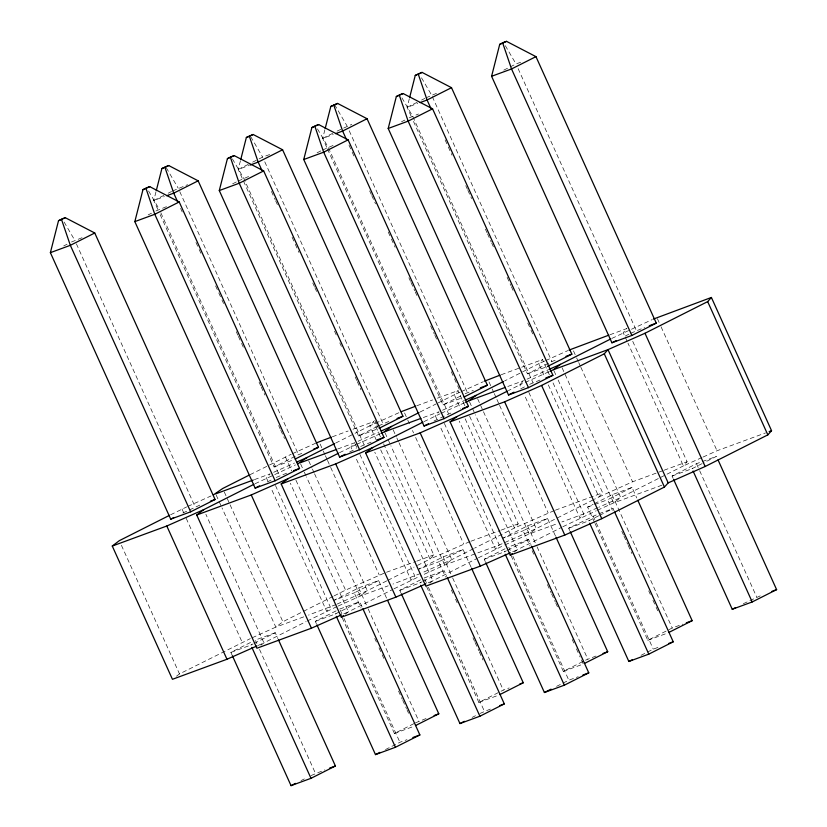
<?xml version="1.0" encoding="UTF-8"?>
<svg xmlns="http://www.w3.org/2000/svg" width="827" height="827" viewBox="0 0 827 827"><rect width="100%" height="100%" fill="white"/><g stroke="black" fill="none" stroke-linecap="round" stroke-linejoin="round"><path stroke-width="0.62" stroke-dasharray="4.13 3.1" d="M155.962 191.885L153.77 200.475L158.009 209.872M240.419 160.831L238.228 169.432L242.993 179.997M324.866 129.787L322.685 138.388L326.923 147.775M409.324 98.744L407.132 107.345L411.37 116.731M380.441 436.842L373.587 421.646L369.855 425.802L355.041 433.286M464.898 405.788L458.034 390.602L454.312 394.758L437.214 403.39M522.809 381.516L519.832 384.844L508.429 390.592M549.355 374.745L542.491 359.549L538.759 363.715L504.573 380.968M383.614 443.851L433.751 554.896L430.019 559.052L415.206 566.526M469.653 416.312L518.198 523.842L514.477 528.008L474.584 548.136M553.046 382.932L602.656 492.799L598.924 496.965L594.365 499.26M632.748 341.365L687.113 461.755L683.381 465.911L659.45 477.996M176.471 676.217L179.49 673.912L250.302 638.62M333.033 596.422L282.886 621.739L275.825 627.114L251.46 638.093M260.918 645.174L263.947 642.868L306.114 621.584M345.376 614.13L348.394 611.825L392.846 589.393M429.833 583.087L432.852 580.771L477.303 558.339M514.28 552.033L517.309 549.728L561.76 527.295M63.7 245.929L67.039 244.254M71.473 242.011L83.02 237.308M163.767 195.441L153.77 200.475L164.335 196.599M168.201 193.198L171.53 191.513M172.647 190.954L187.584 184.7M148.157 214.886L151.486 213.211M155.931 210.968L167.478 206.264M248.214 164.387L238.228 169.432L248.793 165.545M252.659 162.144L262.645 157.109L272.042 153.657M232.614 183.842L237.049 181.599M238.166 181.041L249.578 176.079M332.671 133.343L322.685 138.388L333.24 134.501M337.116 131.1L351.795 124.339M317.072 152.799L321.507 150.555M322.613 149.997L334.036 145.035M417.128 102.3L407.132 107.345L417.697 103.458M421.563 100.057L424.892 98.372M426.008 97.813L438.599 92.428M401.519 121.745L404.848 120.07M409.293 117.827L418.493 113.992M503.798 70.13L516.007 63.968L523.057 61.384M170.61 514.776L186.654 506.941M250.074 474.677L291.207 454.24M182.922 512.988L199.824 505.101M160.138 214.565L274.099 466.976L298.526 454.654L304.388 452.493M255.067 483.733L295.477 464.908M335.669 443.055L353.904 433.855M267.379 481.945L271.814 479.701M276.259 477.458L286.628 473.189M243.531 181.175L358.556 435.932L377.422 426.401M378.539 425.843L388.845 421.45M339.525 452.689L355.558 444.843M420.116 412.011L436.077 403.958M349.614 452.018L356.272 448.658M360.706 446.415L371.085 442.145M327.451 148.953L443.014 404.879L460.773 395.916M465.208 393.673L473.302 390.396M423.982 421.646L440.016 413.8M434.061 420.974L453.186 411.96M413.5 121.424L527.461 373.835L551.888 361.513L557.749 359.352M611.825 338.419L652.224 319.594M520.741 388.804L525.176 386.56M529.621 384.328L539.99 380.058M625.243 336.072L629.678 333.829M630.784 333.271L644.553 327.44M334.17 595.853L345.562 590.096L385.279 572.708M232.459 655.904L230.878 652.4L251.966 641.752M386.55 598.097L378.632 580.564L358.691 587.894L334.263 600.226L354.907 592.628M250.829 645.07L253.041 643.944M254.158 643.385L275.246 632.738L277.882 638.589M378.632 580.564L354.214 592.887L361.079 608.083M307.251 621.005L337.075 606.522M386.705 580.905L367.333 590.685L337.292 603.999M387.853 580.337L414.069 567.105M316.379 623.692L315.325 621.356L336.424 610.708M471.008 567.053L463.089 549.521L443.138 556.85L418.72 569.172L439.364 561.585M335.276 614.027L359.704 601.694L362.34 607.545M463.089 549.521L438.672 561.843L445.526 577.039M393.993 588.814L419.206 576.522M473.447 548.714L451.79 559.641L421.749 572.956M400.837 592.649L399.782 590.313L420.871 579.665M555.465 535.999L547.546 518.467L527.595 525.807L503.167 538.129L523.822 530.541M419.734 582.973L421.956 581.857M423.062 581.298L444.151 570.651L446.797 576.491M547.546 518.467L523.119 530.8L529.983 545.996M478.44 557.77L503.664 545.479M593.228 499.839L536.247 528.598L499.27 544.983L444.74 565.027L420.364 576.005M485.294 561.605L484.24 559.259L505.328 548.621M594.489 522.282L587.625 507.085L593.176 504.284M594.282 503.726L612.052 494.763L632.004 487.423L636.749 497.947M504.191 551.929L506.403 550.813M507.52 550.244L528.608 539.607L531.244 545.448M632.004 487.423L607.576 499.756L612.321 510.269M562.898 526.716L596.236 510.776M658.313 478.564L620.695 497.554L598.738 507.282M569.751 530.552L568.687 528.215L597.807 514.167M673.137 478.378L672.082 476.042L696.499 463.709L716.451 456.38L703.136 463.099M588.638 520.886L598.634 515.841M599.74 515.283L613.065 508.553L614.12 510.9M692.034 468.702L702.02 463.658M301.028 780.605L304.357 778.931M311.024 775.561L324.846 769.875M342.182 617.759L394.427 733.466L414.41 723.387M415.516 722.829L427.063 718.125M385.485 749.562L399.917 742.274L406.956 739.689M426.639 586.705L478.885 702.423L503.302 690.1L509.174 687.94M472.155 717.391L475.484 715.717M479.929 713.474L491.414 708.646M511.086 555.661L563.332 671.379L584.431 660.732M585.537 660.173L595.978 656.038M556.612 686.348L568.821 680.187L578.207 676.734M595.016 523.45L647.789 640.336L672.217 628.003L682.771 624.127M641.07 655.304L653.278 649.143L660.318 646.549M743.349 603.689L762.535 594.799M292.365 453.713L315.573 443.262M187.812 506.413L211.019 495.962M398.862 412.735L369.855 425.802L376.192 439.83M460.112 392.143L454.312 394.758L460.639 408.786M461.27 391.626L483.319 381.692M356.726 444.326L379.934 433.865M544.569 361.099L538.759 363.715L544.569 376.564M545.727 360.572L567.777 350.638M441.173 413.273L464.381 402.821M548.839 371.778L519.832 384.844L521.413 388.349M469.736 541.664L430.019 559.052L380.41 449.185M338.233 606.005L360.283 596.071L388.152 585.826M554.183 510.621L514.477 528.008L464.867 418.131M662.872 470.666L632.583 481.8L598.924 496.965L547.732 383.583M504.821 544.952L529.187 533.973L557.057 523.729M701.947 457.548L683.381 465.911L627.972 343.184M703.105 457.031L717.03 450.756L765.502 432.935M597.404 510.249L613.644 502.93L662.117 485.118M273.665 472.289L294.464 463.068M358.112 441.246L378.911 432.025M442.569 410.192L464.526 400.464M527.026 379.148L547.825 369.938M336.134 604.506L308.543 615.092M258.169 645.422L263.947 642.868L205.892 514.291M420.592 573.462L393.001 584.048M343.774 613.872L348.394 611.825L290.349 483.247M428.231 582.818L432.852 580.771L374.796 452.204M597.59 507.788L583.717 513.929L561.905 521.951M512.688 551.774L517.309 549.728L459.254 421.16M332.382 436.79L348.136 431.001M352.984 429.213L373.587 421.646M416.839 405.747L432.593 399.948M437.442 398.169L458.034 390.602M501.296 374.693L542.491 359.549M609.985 334.739L626.949 328.505L623.217 332.661L627.445 342.016M274.099 466.976L294.05 459.636M358.556 435.932L378.508 428.593L376.916 425.068M443.014 404.879L461.786 397.983M527.461 373.835L547.412 366.506M254.437 479.619L270.191 473.819L266.47 477.985L268.051 481.49M337.685 449.009L354.649 442.776L350.917 446.942L352.509 450.446M423.352 417.521L439.106 411.732L435.374 415.888L436.956 419.392M507.799 386.478L523.553 380.689M386.488 572.263L415.567 561.574M416.787 561.13L433.751 554.896M470.945 541.22L500.025 530.531M501.234 530.086L518.198 523.842M555.393 510.176L602.656 492.799M664.091 470.222L687.113 461.755M587.625 507.085L593.497 504.925M594.665 504.501L608.279 499.498M672.082 476.042L692.726 468.444M303.695 616.87L275.825 627.114L221.998 507.892M275.246 632.738L255.295 640.077L256.877 643.582M339.752 609.034L359.704 601.694M424.21 577.98L444.151 570.651M528.608 539.607L508.657 546.936L510.238 550.441M598.986 513.732L613.065 508.553M230.878 652.4L251.522 644.812M315.325 621.356L335.979 613.768M399.782 590.313L420.426 582.715M484.24 559.259L504.883 551.671M568.687 528.215L589.341 520.628M394.427 733.466L414.379 726.137M478.885 702.423L498.836 695.093M563.332 671.379L583.283 664.05L579.593 655.863M647.789 640.336L667.74 632.996M505.338 45.702L516.007 63.968M421.512 77.821L431.56 95.012L551.888 361.513M401.953 97.875L412.621 116.152L532.95 382.643M334.553 104.564L347.102 126.055M317.496 128.919L328.164 147.196L448.492 413.686M250.726 136.682L262.645 157.109M232.418 158.898L243.717 178.239L364.045 444.74M166.268 167.736L178.198 188.153M148.591 191.016L159.26 209.283M64.134 222.06L74.802 240.326M657.403 318.674L660.566 325.683M661.093 326.851L717.03 450.756M518.136 68.662L636.335 330.469M696.499 463.709L699.146 469.56M699.673 470.728L756.664 596.96M573.473 350.886L576.109 356.737M576.636 357.905L578.218 361.409M578.745 362.577L580.337 366.082M580.864 367.25L632.583 481.8M562.112 367.808L620.695 497.554L613.644 502.93L557.708 379.035M612.052 494.763L672.217 628.003M554.007 370.858L557.171 377.867M445.112 139.918L447.758 145.79M448.286 146.968L451.997 155.187M465.777 185.703L467.369 189.228M467.896 190.406L471.607 198.625M485.397 229.141L486.979 232.666M487.517 233.845L491.228 242.063M491.755 243.231L493.347 246.756M507.127 277.283L510.838 285.501M511.365 286.669L514.022 292.541M527.802 323.068L530.448 328.939M530.975 330.107L533.632 335.979M621.821 531.306L623.413 534.821M623.94 535.989L627.631 544.166M628.158 545.334L631.849 553.521M648.74 590.923L650.322 594.427M652.968 600.268L655.604 606.119M656.131 607.287L657.713 610.791M593.114 515.893L595.75 521.734M596.277 522.902L653.278 649.143M528.835 392.37L583.717 513.929L579.996 518.095L524.576 395.368M489.015 381.94L491.651 387.78M492.189 388.948L493.771 392.453M494.298 393.621L496.407 398.294M496.934 399.472L499.043 404.145M499.57 405.313L548.125 512.843M477.665 398.852L482.937 410.543M483.464 411.712L536.247 528.598L529.187 533.973L475.36 414.761M349.221 130.759L467.431 392.556M527.595 525.807L536.568 545.675M537.095 546.843L587.759 659.057M469.55 401.901L474.832 413.583M348.994 145.138L351.64 151.01M352.168 152.189L354.824 158.05M369.669 190.923L371.251 194.448M371.788 195.627L375.499 203.835M388.214 232.015L390.871 237.887M391.398 239.055L395.11 247.273M408.889 277.8L410.481 281.325M411.009 282.493L414.72 290.711M415.247 291.89L416.839 295.415M430.619 325.931L434.33 334.149M434.868 335.328L437.514 341.2M451.294 371.716L453.951 377.588M454.478 378.766L457.124 384.638M457.662 385.806L459.243 389.331M532.092 550.668L533.673 554.173M547.402 584.565L551.092 592.742M551.619 593.91L555.32 602.097M555.847 603.265L557.429 606.77M572.201 639.498L573.783 643.003M576.429 648.854L579.065 654.695M512.885 556.292L568.821 680.187M444.378 423.424L499.27 544.983L495.538 549.138L440.129 426.412M404.568 412.983L407.204 418.824M407.732 419.992L410.368 425.843M412.477 430.516L413.531 432.852M415.65 437.524L463.668 543.887M393.207 429.895L396.371 436.914M396.898 438.083L398.49 441.587M399.017 442.755L451.79 559.641L444.74 565.027L390.902 445.805M264.774 161.803L382.973 423.6M443.138 556.85L452.111 576.719M452.638 577.887L503.302 690.1M385.103 432.945L390.375 444.637M271.432 191.45L275.143 199.669M275.67 200.837L278.317 206.709M292.096 237.235L294.753 243.107M295.28 244.275L298.992 252.493M312.771 283.02L314.363 286.545M314.891 287.713L317.547 293.585M334.511 331.151L337.158 337.023M339.804 342.895L341.396 346.42M355.176 376.936L356.768 380.461M357.305 381.64L361.017 389.858M374.796 420.374L376.388 423.9M451.335 589.899L452.917 593.404M455.553 599.244L457.135 602.749M472.972 637.813L474.553 641.328M475.08 642.496L478.781 650.673M479.309 651.841L482.999 660.029M424.737 579.148L426.318 582.663M428.427 587.335L484.374 711.23M355.176 443.944L356.757 447.448M359.921 454.468L414.813 576.026L411.081 580.182L355.672 457.455M320.111 444.027L322.747 449.867M323.274 451.035L324.856 454.55M325.383 455.718L326.975 459.223M327.502 460.391L330.138 466.232M330.666 467.4L379.221 574.941M308.75 460.949L311.924 467.958M312.451 469.126L314.033 472.63M314.56 473.799L367.333 590.685L360.283 596.071L306.455 476.848M179.79 191.678L298.526 454.654M358.691 587.894L367.664 607.762M368.191 608.941L418.855 721.144M300.646 463.988L303.809 471.008M304.336 472.176L305.928 475.68M180.617 208.404L182.198 211.929M195.989 242.456L198.635 248.317M199.162 249.496L201.819 255.367M215.599 285.894L218.245 291.755M218.783 292.934L221.429 298.805M221.956 299.974L223.548 303.499M236.274 331.679L237.866 335.193M238.393 336.372L241.039 342.244M241.577 343.412L244.223 349.283M259.068 382.157L260.66 385.682M261.187 386.85L264.898 395.068M278.678 425.595L280.27 429.12M280.798 430.288L284.509 438.506M374.796 638.475L376.378 641.979M379.014 647.82L381.66 653.671M382.188 654.839L383.769 658.344M398.542 691.072L402.242 699.249M402.77 700.428L406.46 708.605M406.987 709.773L408.569 713.277M285.398 456.845L291.735 470.873M295.952 480.229L345.562 590.096M160.851 212.808L279.588 475.783M340.279 610.202L341.861 613.706M343.97 618.379L399.917 742.274M275.474 485.511L330.355 607.07L326.634 611.236L271.215 488.499M224.303 491.993L229.575 503.684M230.102 504.852L282.886 621.739M216.188 495.032L221.471 506.724M76.394 243.851L195.131 506.827M259.523 649.422L315.459 773.328M182.012 509.029L183.594 512.533M186.23 518.384L242.177 642.279M121.435 545.344L179.49 673.912"/><path stroke-width="1.24" d="M50.385 252.659L58.51 220.726L62.252 218.835L65.312 217.718L94.754 232.997L215.082 499.498L190.665 511.82L170.713 519.149L50.385 252.659L70.336 245.319L94.754 232.997M134.832 221.615L142.957 189.683L146.71 187.791L149.77 186.664L179.211 201.953L299.539 468.444L275.112 480.776L255.161 488.106L134.832 221.615L154.783 214.276L179.211 201.953M156.272 190.655L161.896 168.553L168.698 165.534L198.149 180.824L318.478 447.314L295.156 459.078M219.289 190.561L227.415 158.639L231.157 156.748L234.217 155.621L263.668 170.91L383.986 437.4L359.569 449.733L339.618 457.062L219.289 190.561L239.241 183.232L263.668 170.91M240.729 159.611L246.353 137.499L253.155 134.491L282.596 149.77L402.925 416.27L379.614 428.035M303.747 159.518L311.872 127.585L315.614 125.704L318.674 124.577L348.115 139.856L468.444 406.357L444.027 418.679L424.075 426.019L303.747 159.518L323.698 152.189L348.115 139.856M325.176 128.557L330.81 106.456L337.612 103.437L367.054 118.726L487.382 385.227L464.071 396.991M388.204 128.474L396.329 96.542L400.072 94.65L403.131 93.534L432.573 108.813L552.901 375.313L528.474 387.636L508.522 394.965L388.204 128.474L408.145 121.135L432.573 108.813M409.634 97.514L415.257 75.412L422.059 72.394L451.511 87.683L571.839 354.173L547.412 366.506M491.589 76.291L499.715 44.369L503.457 42.477L506.517 41.35L535.958 56.639L656.287 323.13L631.869 335.452L611.918 342.791L491.589 76.291L511.541 68.961L535.958 56.639M450.095 421.863L504.625 401.819L541.602 385.434L604.279 353.801L608.01 349.635L644.988 333.26L707.674 301.617L711.396 297.462L771.56 430.712L767.838 434.868L705.152 466.5L668.175 482.885L664.443 487.051L601.767 518.684L564.789 535.069L510.259 555.113L450.095 421.863L457.145 416.477L507.292 391.171M257.011 645.939L226.97 659.253L172.44 679.298L112.276 546.047L119.326 540.662L169.473 515.355M213.345 494.918L222.721 488.488L248.927 475.256M341.468 614.895L311.428 628.2L256.897 648.254L196.733 515.004L203.783 509.618L253.93 484.312M297.803 463.864L307.168 457.445L334.522 443.634M425.915 583.852L395.875 597.156L341.344 617.2L281.18 483.95L288.241 478.575L338.388 453.268M381.092 433.348L384.576 431.777L391.626 426.391L418.979 412.59M510.373 552.798L480.332 566.113L425.802 586.157L365.637 452.907L372.688 447.531L422.835 422.215M465.549 402.294L469.023 400.733L476.083 395.347L503.436 381.547M549.996 371.251L553.48 369.679L560.53 364.304L610.677 338.998M341.344 617.2L343.36 615.67M510.259 555.113L512.275 553.573M58.51 220.726L65.312 217.718M161.896 168.553L168.698 165.534M142.957 189.683L149.77 186.664M246.353 137.499L253.155 134.491M227.415 158.639L234.217 155.621M330.81 106.456L337.612 103.437M198.149 180.824L173.722 193.146L166.682 195.73M311.872 127.585L318.674 124.577M415.257 75.412L422.059 72.394M282.596 149.77L258.179 162.102L249.961 165.121M396.329 96.542L403.131 93.534M499.715 44.369L506.517 41.35M367.054 118.726L342.626 131.048L335.586 133.643M451.511 87.683L427.083 100.005L420.044 102.6M170.713 519.149L174.042 517.475M255.161 488.106L259.606 485.862M339.618 457.062L345.169 454.261M424.075 426.019L428.51 423.775M508.522 394.965L514.074 392.163M611.918 342.791L616.353 340.548M232.459 655.904L291.042 785.65L295.477 783.407M291.042 785.65L310.993 778.321L335.411 765.988L278.41 639.757M415.485 725.579L438.796 713.815L387.605 600.433M316.917 624.861L375.489 754.606L379.934 752.363M375.489 754.606L395.44 747.267L419.868 734.945L362.867 608.713M499.942 694.535L523.253 682.761L471.535 568.221M401.364 593.817L459.946 723.563L464.392 721.32M459.946 723.563L479.898 716.223L504.315 703.901L447.324 577.659M584.4 663.481L607.711 651.717L555.992 537.178M485.821 562.773L544.404 692.509L551.061 689.149M544.404 692.509L564.355 685.18L588.772 672.858L531.771 546.616M668.847 632.438L692.168 620.674L637.803 500.283M570.279 531.72L628.851 661.466L632.19 659.781M673.664 479.546L732.246 609.282L735.575 607.607M628.851 661.466L648.802 654.136L673.23 641.804L614.647 512.068M732.246 609.282L752.198 601.953L776.615 589.63L718.032 459.884M316.731 442.734L331.172 437.235M401.188 411.691L415.63 406.191M484.477 381.164L500.077 375.138M568.935 350.121L608.765 335.183M653.392 319.077L711.396 297.462M296.769 462.045L307.168 457.445M112.276 546.047L166.806 526.003L203.783 509.618M381.226 431.001L391.626 426.391M196.733 515.004L251.263 494.959L288.241 478.575M465.684 399.958L476.083 395.347M281.18 483.95L335.71 463.906L372.688 447.531M548.983 369.421L560.53 364.304M365.637 452.907L420.168 432.862L457.145 416.477M313.774 449.04L318.478 447.314M397.063 418.431L402.925 416.27M480.342 387.811L487.382 385.227M565.968 356.334L571.839 354.173M649.247 325.724L656.287 323.13M215.661 493.864L253.227 480.063M300.118 462.82L336.475 449.454M384.576 431.777L420.922 418.41M469.023 400.733L505.38 387.367M553.48 369.679L608.01 349.635L668.175 482.885M210.389 501.224L215.082 499.498M293.668 470.604L299.539 468.444M376.947 439.995L383.986 437.4M462.582 408.517L468.444 406.357M545.861 377.898L552.901 375.313M769.141 431.601L771.56 430.712M434.103 715.541L438.796 713.815M519.738 684.063L523.253 682.761M603.017 653.444L607.711 651.717M686.296 622.834L692.168 620.674M771.922 591.357L776.615 589.63M329.539 768.149L335.411 765.988M412.828 737.529L419.868 734.945M499.622 705.627L504.315 703.901M582.911 675.008L588.772 672.858M668.536 643.53L673.23 641.804M707.674 301.617L767.838 434.868M644.988 333.26L705.152 466.5M631.869 335.452L511.541 68.961L502.775 43.242M693.088 471.039L752.198 601.953M604.279 353.801L664.443 487.051M430.795 108.223L427.083 100.005L418.317 74.285M541.602 385.434L601.767 518.684M528.474 387.636L408.145 121.135L399.379 95.415M589.692 523.222L648.802 654.136M504.625 401.819L564.789 535.069M346.337 139.267L342.626 131.048L333.87 105.329M444.027 418.679L323.698 152.189L314.932 126.469M505.245 554.266L564.355 685.18M420.168 432.862L480.332 566.113M261.89 170.321L258.179 162.102L249.413 136.383M359.569 449.733L239.241 183.232L230.475 157.512M420.788 585.309L479.898 716.223M335.71 463.906L395.875 597.156M177.96 202.532L173.722 193.146L164.955 167.426M275.112 480.776L154.783 214.276L146.017 188.556M336.331 616.363L395.44 747.267M251.263 494.959L311.428 628.2M190.665 511.82L70.336 245.319L61.57 219.6M251.884 647.407L310.993 778.321M166.806 526.003L226.97 659.253"/></g></svg>
